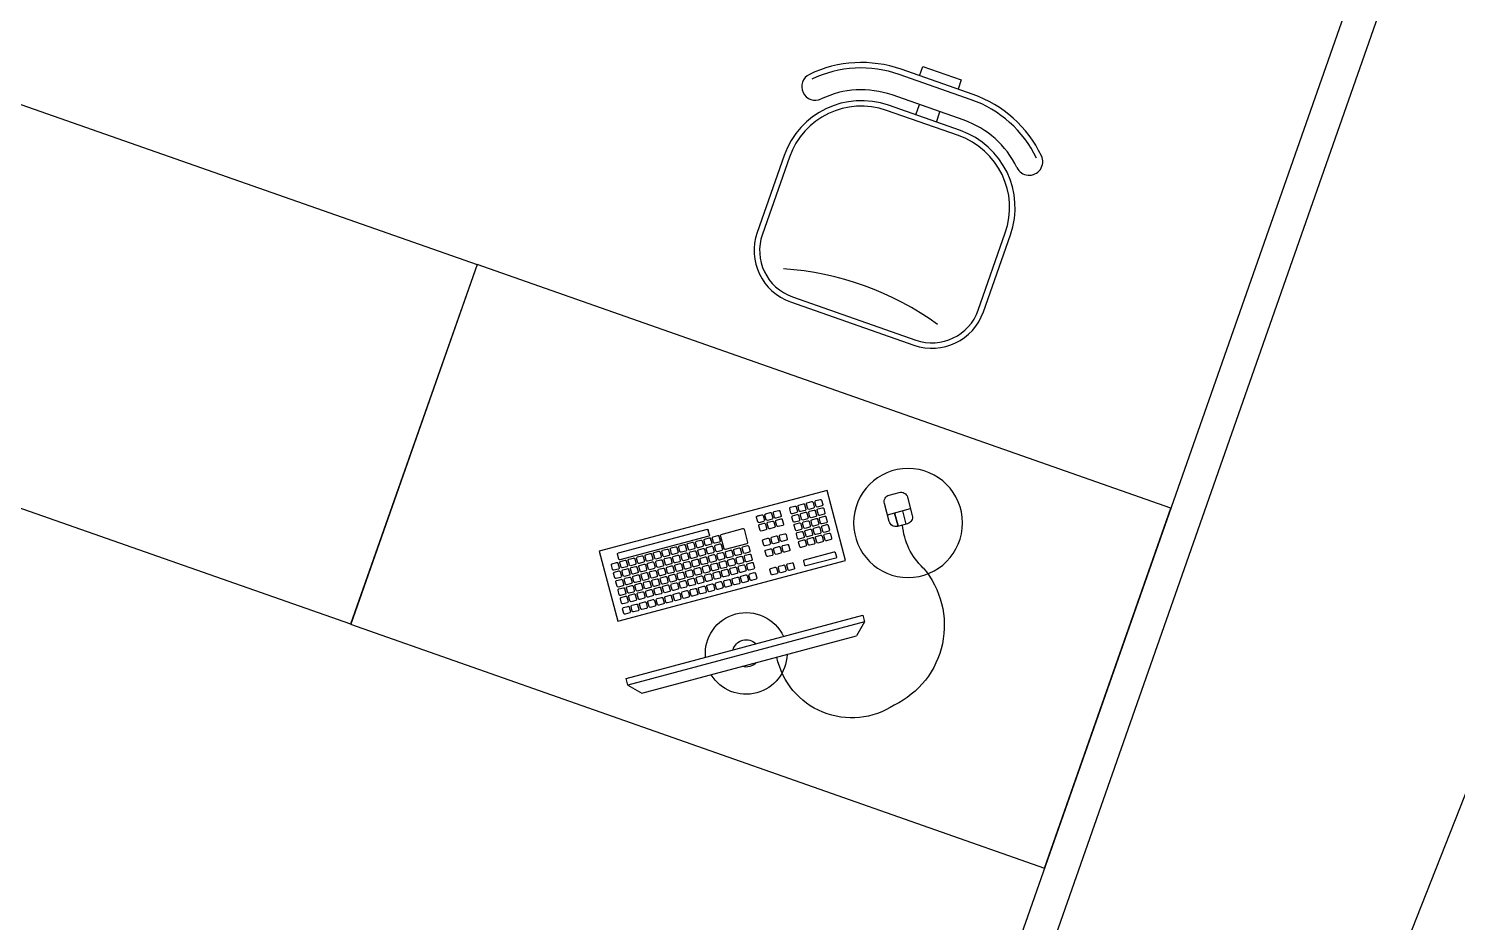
# Model space of a CAD drawing. Header units: millimetres. Extents: x 0 to 86.4, y -30.6 to 19.1.
# Drawn here: x 42.448 to 45.071, y 10.471 to 12.112 of the extents above; entities that cross this region are included whole.
import ezdxf

# ---------------------------------------------------------------- set-up
doc = ezdxf.new("R2010")
doc.units = ezdxf.units.MM
doc.layers.add('AR-DIV', color=2, linetype='Continuous')
doc.layers.add('AR-MOB', color=2, linetype='Continuous')

# ---------------------------------------------------------------- blocks, each defined once
blk = doc.blocks.new('CADEIRA-S')
at = {"color": 2}
for p, q in [((0.0718, 0.2686), (-0.0682, 0.2686)), ((0.0718, 0.2186), (-0.0682, 0.2186)), ((0.0718, 0.1986), (-0.0682, 0.1986)), ((-0.2182, 0.0486), (-0.2182, -0.1014)), ((0.2218, -0.1014), (0.2218, 0.0486)), ((-0.1182, -0.2014), (0.1218, -0.2014))]:
    blk.add_line(p, q, dxfattribs=at)
at = {"color": 1}
for p, q in [((0.0718, 0.2586), (-0.0682, 0.2586)), ((-0.0148, 0.1986), (-0.0149, 0.2186)), ((0.0252, 0.1986), (0.0251, 0.2186)), ((0.0718, 0.1886), (-0.0682, 0.1886)), ((-0.2082, 0.0486), (-0.2082, -0.1014)), ((0.2118, -0.1014), (0.2118, 0.0486)), ((-0.1182, -0.1914), (0.1218, -0.1914))]:
    blk.add_line(p, q, dxfattribs=at)
at = {"color": 2}
blk.add_lwpolyline([(-0.032, 0.2686), (-0.032, 0.2867), (0.0426, 0.2867), (0.0426, 0.2686)], dxfattribs=at)
for centre, radius, start, end in [((-0.0682, 0.0486), 0.22, 90, 135), ((0.0718, 0.0486), 0.22, 45, 90), ((-0.0682, 0.0486), 0.17, 90, 135), ((0.0718, 0.0486), 0.17, 45, 90), ((-0.2061, 0.1864), 0.025, 135, 315), ((-0.0682, 0.0486), 0.15, 90, 180), ((0.0718, 0.0486), 0.15, 0, 90), ((0.2097, 0.1864), 0.025, 225, 45), ((-0.1182, -0.1014), 0.1, 180, 270), ((0.1218, -0.1014), 0.1, 270, 0)]:
    blk.add_arc(centre, radius, start, end, dxfattribs=at)
at = {"color": 1}
for centre, radius, start, end in [((-0.0682, 0.0486), 0.21, 90, 135), ((0.0718, 0.0486), 0.21, 45, 90), ((-0.0682, 0.0486), 0.14, 90, 180), ((0.0718, 0.0486), 0.14, 0, 90), ((-0.1182, -0.1014), 0.09, 180, 270), ((0.1218, -0.1014), 0.09, 270, 0), ((-0.0052, -0.6823), 0.5534, 73.6911, 105.2491)]:
    blk.add_arc(centre, radius, start, end, dxfattribs=at)
blk = doc.blocks.new('frde3421')
at = {"color": 2}
for p, q in [((92.9866, 141.9747), (92.9521, 141.9747)), ((92.965, 141.9308), (92.965, 141.9747)), ((92.9396, 141.9622), (92.9396, 141.9433)), ((92.9396, 141.9599), (92.965, 141.9599)), ((92.9396, 141.9445), (92.965, 141.9445)), ((92.965, 141.9445), (92.9396, 141.9445)), ((92.9991, 141.9433), (92.9991, 141.9622)), ((92.9521, 141.9308), (92.9866, 141.9308)), ((92.7859, 141.8398), (92.7647, 141.8186)), ((92.7647, 141.411), (92.7647, 141.8186)), ((92.9039, 141.4023), (92.9039, 141.8352)), ((92.9039, 141.8352), (93.0365, 141.8352)), ((93.0365, 141.8352), (93.0365, 141.4023)), ((92.7859, 141.3898), (92.7647, 141.411)), ((93.0365, 141.4023), (92.9039, 141.4023))]:
    blk.add_line(p, q, dxfattribs=at)
at = {"color": 1}
for p, q in [((92.7984, 141.8398), (92.7859, 141.8398)), ((92.7859, 141.8398), (92.7859, 141.3898)), ((92.7984, 141.3898), (92.7984, 141.8398)), ((92.7859, 141.3898), (92.7984, 141.3898))]:
    blk.add_line(p, q, dxfattribs=at)
at = {"color": 252}
for p, q in [((92.9127, 141.8189), (92.9127, 141.7622)), ((92.9226, 141.8205), (92.9143, 141.8205)), ((92.9242, 141.7622), (92.9242, 141.8189)), ((92.9477, 141.8189), (92.9477, 141.8103)), ((92.9582, 141.8208), (92.9496, 141.8208)), ((92.9601, 141.8103), (92.9601, 141.8189)), ((92.9637, 141.8189), (92.9637, 141.8103)), ((92.9742, 141.8208), (92.9656, 141.8208)), ((92.9761, 141.8103), (92.9761, 141.8189)), ((92.9797, 141.8189), (92.9797, 141.8103)), ((92.9902, 141.8208), (92.9816, 141.8208)), ((92.9921, 141.8103), (92.9921, 141.8189)), ((92.9957, 141.8189), (92.9957, 141.8103)), ((93.0062, 141.8208), (92.9976, 141.8208)), ((93.0081, 141.8103), (93.0081, 141.8189)), ((93.0117, 141.8189), (93.0117, 141.8103)), ((93.0222, 141.8208), (93.0136, 141.8208)), ((93.0241, 141.8103), (93.0241, 141.8189)), ((92.9477, 141.8029), (92.9477, 141.7943)), ((92.9477, 141.7869), (92.9477, 141.7783)), ((92.9496, 141.8084), (92.9582, 141.8084)), ((92.9582, 141.8048), (92.9496, 141.8048)), ((92.9496, 141.7924), (92.9582, 141.7924)), ((92.9582, 141.7888), (92.9496, 141.7888)), ((92.9601, 141.7943), (92.9601, 141.8029)), ((92.9601, 141.7783), (92.9601, 141.7869)), ((92.9637, 141.8029), (92.9637, 141.7943)), ((92.9637, 141.7869), (92.9637, 141.7783)), ((92.9656, 141.8084), (92.9742, 141.8084)), ((92.9742, 141.8048), (92.9656, 141.8048)), ((92.9656, 141.7924), (92.9742, 141.7924)), ((92.9742, 141.7888), (92.9656, 141.7888)), ((92.9761, 141.7943), (92.9761, 141.8029)), ((92.9761, 141.7783), (92.9761, 141.7869)), ((92.9797, 141.8029), (92.9797, 141.7943)), ((92.9797, 141.7869), (92.9797, 141.7783)), ((92.9816, 141.8084), (92.9902, 141.8084)), ((92.9902, 141.8048), (92.9816, 141.8048)), ((92.9816, 141.7924), (92.9902, 141.7924)), ((92.9902, 141.7888), (92.9816, 141.7888)), ((92.9921, 141.7943), (92.9921, 141.8029)), ((92.9921, 141.7783), (92.9921, 141.7869)), ((92.9957, 141.8029), (92.9957, 141.7943)), ((92.9957, 141.7869), (92.9957, 141.7783)), ((92.9976, 141.8084), (93.0062, 141.8084)), ((93.0062, 141.8048), (92.9976, 141.8048)), ((92.9976, 141.7924), (93.0062, 141.7924)), ((93.0062, 141.7888), (92.9976, 141.7888)), ((93.0081, 141.7943), (93.0081, 141.8029)), ((93.0081, 141.7783), (93.0081, 141.7869)), ((93.0117, 141.8029), (93.0117, 141.7943)), ((93.0117, 141.7869), (93.0117, 141.7783)), ((93.0136, 141.8084), (93.0222, 141.8084)), ((93.0222, 141.8048), (93.0136, 141.8048)), ((93.0136, 141.7924), (93.0222, 141.7924)), ((93.0222, 141.7888), (93.0136, 141.7888)), ((93.0241, 141.7943), (93.0241, 141.8029)), ((93.0241, 141.7783), (93.0241, 141.7869)), ((92.9143, 141.7606), (92.9226, 141.7606)), ((92.9477, 141.7709), (92.9477, 141.7623)), ((92.9496, 141.7764), (92.9582, 141.7764)), ((92.9582, 141.7728), (92.9496, 141.7728)), ((92.9496, 141.7604), (92.9582, 141.7604)), ((92.9601, 141.7623), (92.9601, 141.7709)), ((92.9637, 141.7709), (92.9637, 141.7623)), ((92.9656, 141.7764), (92.9742, 141.7764)), ((92.9742, 141.7728), (92.9656, 141.7728)), ((92.9656, 141.7604), (92.9742, 141.7604)), ((92.9761, 141.7623), (92.9761, 141.7709)), ((92.9797, 141.7709), (92.9797, 141.7623)), ((92.9816, 141.7764), (92.9902, 141.7764)), ((92.9902, 141.7728), (92.9816, 141.7728)), ((92.9816, 141.7604), (92.9902, 141.7604)), ((92.9921, 141.7623), (92.9921, 141.7709)), ((92.9957, 141.7709), (92.9957, 141.7623)), ((92.9976, 141.7764), (93.0062, 141.7764)), ((93.0062, 141.7728), (92.9976, 141.7728)), ((92.9976, 141.7604), (93.0062, 141.7604)), ((93.0081, 141.7623), (93.0081, 141.7709)), ((93.0117, 141.7709), (93.0117, 141.7623)), ((93.0136, 141.7764), (93.0222, 141.7764)), ((93.0222, 141.7728), (93.0136, 141.7728)), ((93.0136, 141.7604), (93.0222, 141.7604)), ((93.0241, 141.7623), (93.0241, 141.7709)), ((92.9126, 141.739), (92.9126, 141.7304)), ((92.9231, 141.7409), (92.9145, 141.7409)), ((92.925, 141.7304), (92.925, 141.739)), ((92.9474, 141.7394), (92.9474, 141.7307)), ((92.9579, 141.7412), (92.9493, 141.7412)), ((92.9598, 141.7307), (92.9598, 141.7394)), ((92.9675, 141.7398), (92.9675, 141.7311)), ((92.978, 141.7417), (92.9694, 141.7417)), ((92.9799, 141.7311), (92.9799, 141.7398)), ((92.9957, 141.7401), (92.9957, 141.7314)), ((93.0063, 141.742), (92.9976, 141.742)), ((93.0082, 141.7314), (93.0082, 141.7401)), ((93.0117, 141.7401), (93.0117, 141.7314)), ((93.0223, 141.742), (93.0136, 141.742)), ((93.0242, 141.7314), (93.0242, 141.7401)), ((92.9126, 141.723), (92.9126, 141.7144)), ((92.9126, 141.707), (92.9126, 141.6984)), ((92.9145, 141.7285), (92.9231, 141.7285)), ((92.9231, 141.7249), (92.9145, 141.7249)), ((92.9145, 141.7125), (92.9231, 141.7125)), ((92.9231, 141.7089), (92.9145, 141.7089)), ((92.925, 141.7144), (92.925, 141.723)), ((92.925, 141.6984), (92.925, 141.707)), ((92.9474, 141.7234), (92.9474, 141.7147)), ((92.9474, 141.7074), (92.9474, 141.6987)), ((92.9493, 141.7288), (92.9579, 141.7288)), ((92.9579, 141.7252), (92.9493, 141.7252)), ((92.9493, 141.7128), (92.9579, 141.7128)), ((92.9579, 141.7092), (92.9493, 141.7092)), ((92.9598, 141.7147), (92.9598, 141.7234)), ((92.9598, 141.6987), (92.9598, 141.7074)), ((92.9675, 141.7238), (92.9675, 141.7151)), ((92.9675, 141.7078), (92.9675, 141.6991)), ((92.9694, 141.7292), (92.978, 141.7292)), ((92.978, 141.7257), (92.9694, 141.7257)), ((92.9694, 141.7132), (92.978, 141.7132)), ((92.978, 141.7097), (92.9694, 141.7097)), ((92.9799, 141.7151), (92.9799, 141.7238)), ((92.9799, 141.6991), (92.9799, 141.7078)), ((92.9957, 141.7241), (92.9957, 141.7154)), ((92.9957, 141.7081), (92.9957, 141.6994)), ((92.9976, 141.7295), (93.0063, 141.7295)), ((93.0063, 141.726), (92.9976, 141.726)), ((92.9976, 141.7135), (93.0063, 141.7135)), ((93.0063, 141.71), (92.9976, 141.71)), ((93.0082, 141.7154), (93.0082, 141.7241)), ((93.0082, 141.6994), (93.0082, 141.7081)), ((93.0117, 141.7241), (93.0117, 141.7154)), ((93.0117, 141.7081), (93.0117, 141.6994)), ((93.0136, 141.7295), (93.0223, 141.7295)), ((93.0223, 141.726), (93.0136, 141.726)), ((93.0136, 141.7135), (93.0223, 141.7135)), ((93.0223, 141.71), (93.0136, 141.71)), ((93.0242, 141.7154), (93.0242, 141.7241)), ((93.0242, 141.6994), (93.0242, 141.7081)), ((92.9145, 141.6965), (92.9231, 141.6965)), ((92.9493, 141.6968), (92.9579, 141.6968)), ((92.9694, 141.6972), (92.978, 141.6972)), ((92.9976, 141.6975), (93.0063, 141.6975)), ((93.0117, 141.7037), (93.0117, 141.6994)), ((93.0136, 141.6975), (93.0223, 141.6975)), ((93.0242, 141.7037), (93.0242, 141.6994)), ((92.9128, 141.6673), (92.9128, 141.6586)), ((92.9234, 141.6692), (92.9147, 141.6692)), ((92.9147, 141.6567), (92.9234, 141.6567)), ((92.9253, 141.6586), (92.9253, 141.6673)), ((92.932, 141.668), (92.932, 141.6594)), ((92.9425, 141.6699), (92.9339, 141.6699)), ((92.9339, 141.6575), (92.9425, 141.6575)), ((92.9425, 141.6539), (92.9339, 141.6539)), ((92.9444, 141.6594), (92.9444, 141.668)), ((92.948, 141.668), (92.948, 141.6594)), ((92.9585, 141.6699), (92.9499, 141.6699)), ((92.9499, 141.6575), (92.9585, 141.6575)), ((92.9585, 141.6539), (92.9499, 141.6539)), ((92.9604, 141.6594), (92.9604, 141.668)), ((92.964, 141.668), (92.964, 141.6594)), ((92.9745, 141.6699), (92.9659, 141.6699)), ((92.9659, 141.6575), (92.9745, 141.6575)), ((92.9745, 141.6539), (92.9659, 141.6539)), ((92.9764, 141.6594), (92.9764, 141.668)), ((92.9801, 141.6681), (92.9801, 141.6269)), ((93.0072, 141.6697), (92.9817, 141.6697)), ((93.0088, 141.6269), (93.0088, 141.6681)), ((92.9128, 141.6513), (92.9128, 141.6426)), ((92.9128, 141.6353), (92.9128, 141.6266)), ((92.9234, 141.6532), (92.9147, 141.6532)), ((92.9147, 141.6407), (92.9234, 141.6407)), ((92.9234, 141.6372), (92.9147, 141.6372)), ((92.9253, 141.6426), (92.9253, 141.6513)), ((92.9253, 141.6266), (92.9253, 141.6353)), ((92.932, 141.652), (92.932, 141.6434)), ((92.932, 141.636), (92.932, 141.6274)), ((92.9339, 141.6415), (92.9425, 141.6415)), ((92.9425, 141.6379), (92.9339, 141.6379)), ((92.9444, 141.6434), (92.9444, 141.652)), ((92.9444, 141.6274), (92.9444, 141.636)), ((92.948, 141.652), (92.948, 141.6434)), ((92.948, 141.636), (92.948, 141.6274)), ((92.9499, 141.6415), (92.9585, 141.6415)), ((92.9585, 141.6379), (92.9499, 141.6379)), ((92.9604, 141.6434), (92.9604, 141.652)), ((92.9604, 141.6274), (92.9604, 141.636)), ((92.964, 141.652), (92.964, 141.6434)), ((92.964, 141.636), (92.964, 141.6274)), ((92.9659, 141.6415), (92.9745, 141.6415)), ((92.9745, 141.6379), (92.9659, 141.6379)), ((92.9764, 141.6434), (92.9764, 141.652)), ((92.9764, 141.6274), (92.9764, 141.636)), ((92.9128, 141.6193), (92.9128, 141.6106)), ((92.9128, 141.6033), (92.9128, 141.5946)), ((92.9147, 141.6247), (92.9234, 141.6247)), ((92.9234, 141.6212), (92.9147, 141.6212)), ((92.9147, 141.6087), (92.9234, 141.6087)), ((92.9234, 141.6052), (92.9147, 141.6052)), ((92.9253, 141.6106), (92.9253, 141.6193)), ((92.9253, 141.5946), (92.9253, 141.6033)), ((92.932, 141.62), (92.932, 141.6114)), ((92.932, 141.604), (92.932, 141.5954)), ((92.9339, 141.6255), (92.9425, 141.6255)), ((92.9425, 141.6219), (92.9339, 141.6219)), ((92.9339, 141.6095), (92.9425, 141.6095)), ((92.9425, 141.6059), (92.9339, 141.6059)), ((92.9444, 141.6114), (92.9444, 141.62)), ((92.9444, 141.5954), (92.9444, 141.604)), ((92.948, 141.62), (92.948, 141.6114)), ((92.948, 141.604), (92.948, 141.5954)), ((92.9499, 141.6255), (92.9585, 141.6255)), ((92.9585, 141.6219), (92.9499, 141.6219)), ((92.9499, 141.6095), (92.9585, 141.6095)), ((92.9585, 141.6059), (92.9499, 141.6059)), ((92.9604, 141.6114), (92.9604, 141.62)), ((92.9604, 141.5954), (92.9604, 141.604)), ((92.964, 141.62), (92.964, 141.6114)), ((92.964, 141.604), (92.964, 141.5954)), ((92.9659, 141.6255), (92.9745, 141.6255)), ((92.9745, 141.6219), (92.9659, 141.6219)), ((92.9659, 141.6095), (92.9745, 141.6095)), ((92.9745, 141.6059), (92.9659, 141.6059)), ((92.9764, 141.6114), (92.9764, 141.62)), ((92.9764, 141.5954), (92.9764, 141.604)), ((92.98, 141.62), (92.98, 141.6114)), ((92.98, 141.604), (92.98, 141.5954)), ((92.9817, 141.6253), (93.0072, 141.6253)), ((92.9905, 141.6219), (92.9819, 141.6219)), ((92.9819, 141.6095), (92.9905, 141.6095)), ((92.9905, 141.6059), (92.9819, 141.6059)), ((92.9924, 141.6114), (92.9924, 141.62)), ((92.9924, 141.5954), (92.9924, 141.604)), ((92.996, 141.62), (92.996, 141.6114)), ((92.996, 141.604), (92.996, 141.5954)), ((93.0065, 141.6219), (92.9979, 141.6219)), ((92.9979, 141.6095), (93.0065, 141.6095)), ((93.0065, 141.6059), (92.9979, 141.6059)), ((93.0022, 141.6059), (93.0065, 141.6059)), ((93.0084, 141.6114), (93.0084, 141.62)), ((93.0084, 141.5954), (93.0084, 141.604)), ((93.0117, 141.6043), (93.0117, 141.4351)), ((93.0133, 141.6059), (93.0226, 141.6059)), ((93.0242, 141.6043), (93.0242, 141.4351)), ((92.9128, 141.5873), (92.9128, 141.5786)), ((92.9147, 141.5927), (92.9234, 141.5927)), ((92.9234, 141.5892), (92.9147, 141.5892)), ((92.9147, 141.5767), (92.9234, 141.5767)), ((92.9253, 141.5786), (92.9253, 141.5873)), ((92.932, 141.588), (92.932, 141.5794)), ((92.9339, 141.5935), (92.9425, 141.5935)), ((92.9425, 141.5899), (92.9339, 141.5899)), ((92.9339, 141.5775), (92.9425, 141.5775)), ((92.9444, 141.5794), (92.9444, 141.588)), ((92.948, 141.588), (92.948, 141.5794)), ((92.9499, 141.5935), (92.9585, 141.5935)), ((92.9585, 141.5899), (92.9499, 141.5899)), ((92.9499, 141.5775), (92.9585, 141.5775)), ((92.9604, 141.5794), (92.9604, 141.588)), ((92.964, 141.588), (92.964, 141.5794)), ((92.9659, 141.5935), (92.9745, 141.5935)), ((92.9745, 141.5899), (92.9659, 141.5899)), ((92.9659, 141.5775), (92.9745, 141.5775)), ((92.9764, 141.5794), (92.9764, 141.588)), ((92.98, 141.588), (92.98, 141.5794)), ((92.9819, 141.5935), (92.9905, 141.5935)), ((92.9905, 141.5899), (92.9819, 141.5899)), ((92.9819, 141.5775), (92.9905, 141.5775)), ((92.9924, 141.5794), (92.9924, 141.588)), ((92.996, 141.588), (92.996, 141.5794)), ((92.9979, 141.5935), (93.0065, 141.5935)), ((93.0065, 141.5899), (92.9979, 141.5899)), ((92.9979, 141.5775), (93.0065, 141.5775)), ((93.0084, 141.5794), (93.0084, 141.588)), ((92.9128, 141.5713), (92.9128, 141.5626)), ((92.9128, 141.5553), (92.9128, 141.5466)), ((92.9234, 141.5732), (92.9147, 141.5732)), ((92.9147, 141.5607), (92.9234, 141.5607)), ((92.9234, 141.5572), (92.9147, 141.5572)), ((92.9253, 141.5626), (92.9253, 141.5713)), ((92.9253, 141.5466), (92.9253, 141.5553)), ((92.932, 141.572), (92.932, 141.5634)), ((92.932, 141.556), (92.932, 141.5474)), ((92.9425, 141.5739), (92.9339, 141.5739)), ((92.9339, 141.5615), (92.9425, 141.5615)), ((92.9425, 141.5579), (92.9339, 141.5579)), ((92.9444, 141.5634), (92.9444, 141.572)), ((92.9444, 141.5474), (92.9444, 141.556)), ((92.948, 141.572), (92.948, 141.5634)), ((92.948, 141.556), (92.948, 141.5474)), ((92.9585, 141.5739), (92.9499, 141.5739)), ((92.9499, 141.5615), (92.9585, 141.5615)), ((92.9585, 141.5579), (92.9499, 141.5579)), ((92.9604, 141.5634), (92.9604, 141.572)), ((92.9604, 141.5474), (92.9604, 141.556)), ((92.964, 141.572), (92.964, 141.5634)), ((92.964, 141.556), (92.964, 141.5474)), ((92.9745, 141.5739), (92.9659, 141.5739)), ((92.9659, 141.5615), (92.9745, 141.5615)), ((92.9745, 141.5579), (92.9659, 141.5579)), ((92.9764, 141.5634), (92.9764, 141.572)), ((92.9764, 141.5474), (92.9764, 141.556)), ((92.98, 141.572), (92.98, 141.5634)), ((92.98, 141.556), (92.98, 141.5474)), ((92.9905, 141.5739), (92.9819, 141.5739)), ((92.9819, 141.5615), (92.9905, 141.5615)), ((92.9905, 141.5579), (92.9819, 141.5579)), ((92.9924, 141.5634), (92.9924, 141.572)), ((92.9924, 141.5474), (92.9924, 141.556)), ((92.996, 141.572), (92.996, 141.5634)), ((92.996, 141.556), (92.996, 141.5474)), ((93.0065, 141.5739), (92.9979, 141.5739)), ((92.9979, 141.5615), (93.0065, 141.5615)), ((93.0065, 141.5579), (92.9979, 141.5579)), ((93.0084, 141.5634), (93.0084, 141.572)), ((93.0084, 141.5474), (93.0084, 141.556)), ((92.9128, 141.5393), (92.9128, 141.5306)), ((92.9128, 141.5233), (92.9128, 141.5146)), ((92.9147, 141.5447), (92.9234, 141.5447)), ((92.9234, 141.5412), (92.9147, 141.5412)), ((92.9147, 141.5287), (92.9234, 141.5287)), ((92.9234, 141.5252), (92.9147, 141.5252)), ((92.9253, 141.5306), (92.9253, 141.5393)), ((92.9253, 141.5146), (92.9253, 141.5233)), ((92.932, 141.54), (92.932, 141.5314)), ((92.932, 141.524), (92.932, 141.5154)), ((92.9339, 141.5455), (92.9425, 141.5455)), ((92.9425, 141.5419), (92.9339, 141.5419)), ((92.9339, 141.5295), (92.9425, 141.5295)), ((92.9425, 141.5259), (92.9339, 141.5259)), ((92.9444, 141.5314), (92.9444, 141.54)), ((92.9444, 141.5154), (92.9444, 141.524)), ((92.948, 141.54), (92.948, 141.5314)), ((92.948, 141.524), (92.948, 141.5154)), ((92.9499, 141.5455), (92.9585, 141.5455)), ((92.9585, 141.5419), (92.9499, 141.5419)), ((92.9499, 141.5295), (92.9585, 141.5295)), ((92.9585, 141.5259), (92.9499, 141.5259)), ((92.9604, 141.5314), (92.9604, 141.54)), ((92.9604, 141.5154), (92.9604, 141.524)), ((92.964, 141.54), (92.964, 141.5314)), ((92.964, 141.524), (92.964, 141.5154)), ((92.9659, 141.5455), (92.9745, 141.5455)), ((92.9745, 141.5419), (92.9659, 141.5419)), ((92.9659, 141.5295), (92.9745, 141.5295)), ((92.9745, 141.5259), (92.9659, 141.5259)), ((92.9764, 141.5314), (92.9764, 141.54)), ((92.9764, 141.5154), (92.9764, 141.524)), ((92.98, 141.54), (92.98, 141.5314)), ((92.98, 141.524), (92.98, 141.5154)), ((92.9819, 141.5455), (92.9905, 141.5455)), ((92.9905, 141.5419), (92.9819, 141.5419)), ((92.9819, 141.5295), (92.9905, 141.5295)), ((92.9905, 141.5259), (92.9819, 141.5259)), ((92.9924, 141.5314), (92.9924, 141.54)), ((92.9924, 141.5154), (92.9924, 141.524)), ((92.996, 141.54), (92.996, 141.5314)), ((92.996, 141.524), (92.996, 141.5154)), ((92.9979, 141.5455), (93.0065, 141.5455)), ((93.0065, 141.5419), (92.9979, 141.5419)), ((92.9979, 141.5295), (93.0065, 141.5295)), ((93.0065, 141.5259), (92.9979, 141.5259)), ((93.0084, 141.5314), (93.0084, 141.54)), ((93.0084, 141.5154), (93.0084, 141.524)), ((92.9128, 141.5073), (92.9128, 141.4986)), ((92.9147, 141.5127), (92.9234, 141.5127)), ((92.9234, 141.5092), (92.9147, 141.5092)), ((92.9147, 141.4967), (92.9234, 141.4967)), ((92.9253, 141.4986), (92.9253, 141.5073)), ((92.932, 141.508), (92.932, 141.4994)), ((92.9339, 141.5135), (92.9425, 141.5135)), ((92.9425, 141.5099), (92.9339, 141.5099)), ((92.9339, 141.4975), (92.9425, 141.4975)), ((92.9444, 141.4994), (92.9444, 141.508)), ((92.948, 141.508), (92.948, 141.4994)), ((92.9499, 141.5135), (92.9585, 141.5135)), ((92.9585, 141.5099), (92.9499, 141.5099)), ((92.9499, 141.4975), (92.9585, 141.4975)), ((92.9604, 141.4994), (92.9604, 141.508)), ((92.964, 141.508), (92.964, 141.4994)), ((92.9659, 141.5135), (92.9745, 141.5135)), ((92.9745, 141.5099), (92.9659, 141.5099)), ((92.9659, 141.4975), (92.9745, 141.4975)), ((92.9764, 141.4994), (92.9764, 141.508)), ((92.98, 141.508), (92.98, 141.4994)), ((92.9819, 141.5135), (92.9905, 141.5135)), ((92.9905, 141.5099), (92.9819, 141.5099)), ((92.9819, 141.4975), (92.9905, 141.4975)), ((92.9924, 141.4994), (92.9924, 141.508)), ((92.996, 141.508), (92.996, 141.4994)), ((92.9979, 141.5135), (93.0065, 141.5135)), ((93.0065, 141.5099), (92.9979, 141.5099)), ((92.9979, 141.4975), (93.0065, 141.4975)), ((93.0084, 141.4994), (93.0084, 141.508)), ((92.9128, 141.4913), (92.9128, 141.4826)), ((92.9128, 141.4753), (92.9128, 141.4666)), ((92.9234, 141.4932), (92.9147, 141.4932)), ((92.9147, 141.4807), (92.9234, 141.4807)), ((92.9234, 141.4772), (92.9147, 141.4772)), ((92.9253, 141.4826), (92.9253, 141.4913)), ((92.9253, 141.4666), (92.9253, 141.4753)), ((92.932, 141.492), (92.932, 141.4834)), ((92.932, 141.476), (92.932, 141.4674)), ((92.9425, 141.4939), (92.9339, 141.4939)), ((92.9339, 141.4815), (92.9425, 141.4815)), ((92.9425, 141.4779), (92.9339, 141.4779)), ((92.9444, 141.4834), (92.9444, 141.492)), ((92.9444, 141.4674), (92.9444, 141.476)), ((92.948, 141.492), (92.948, 141.4834)), ((92.948, 141.476), (92.948, 141.4674)), ((92.9585, 141.4939), (92.9499, 141.4939)), ((92.9499, 141.4815), (92.9585, 141.4815)), ((92.9585, 141.4779), (92.9499, 141.4779)), ((92.9604, 141.4834), (92.9604, 141.492)), ((92.9604, 141.4674), (92.9604, 141.476)), ((92.964, 141.492), (92.964, 141.4834)), ((92.964, 141.476), (92.964, 141.4674)), ((92.9745, 141.4939), (92.9659, 141.4939)), ((92.9659, 141.4815), (92.9745, 141.4815)), ((92.9745, 141.4779), (92.9659, 141.4779)), ((92.9764, 141.4834), (92.9764, 141.492)), ((92.9764, 141.4674), (92.9764, 141.476)), ((92.98, 141.492), (92.98, 141.4834)), ((92.98, 141.476), (92.98, 141.4674)), ((92.9905, 141.4939), (92.9819, 141.4939)), ((92.9819, 141.4815), (92.9905, 141.4815)), ((92.9905, 141.4779), (92.9819, 141.4779)), ((92.9924, 141.4834), (92.9924, 141.492)), ((92.9924, 141.4674), (92.9924, 141.476)), ((92.996, 141.492), (92.996, 141.4834)), ((92.996, 141.476), (92.996, 141.4674)), ((93.0065, 141.4939), (92.9979, 141.4939)), ((92.9979, 141.4815), (93.0065, 141.4815)), ((93.0065, 141.4779), (92.9979, 141.4779)), ((93.0084, 141.4834), (93.0084, 141.492)), ((93.0084, 141.4674), (93.0084, 141.476)), ((92.9128, 141.4593), (92.9128, 141.4506)), ((92.9147, 141.4647), (92.9234, 141.4647)), ((92.9234, 141.4612), (92.9147, 141.4612)), ((92.9147, 141.4487), (92.9234, 141.4487)), ((92.9234, 141.4452), (92.9147, 141.4452)), ((92.9253, 141.4506), (92.9253, 141.4593)), ((92.932, 141.46), (92.932, 141.4514)), ((92.932, 141.444), (92.932, 141.4354)), ((92.9339, 141.4655), (92.9425, 141.4655)), ((92.9425, 141.4619), (92.9339, 141.4619)), ((92.9339, 141.4495), (92.9425, 141.4495)), ((92.9425, 141.4459), (92.9339, 141.4459)), ((92.9444, 141.4514), (92.9444, 141.46)), ((92.9444, 141.4354), (92.9444, 141.444)), ((92.948, 141.46), (92.948, 141.4514)), ((92.948, 141.444), (92.948, 141.4354)), ((92.9499, 141.4655), (92.9585, 141.4655)), ((92.9585, 141.4619), (92.9499, 141.4619)), ((92.9499, 141.4495), (92.9585, 141.4495)), ((92.9585, 141.4459), (92.9499, 141.4459)), ((92.9604, 141.4514), (92.9604, 141.46)), ((92.9604, 141.4354), (92.9604, 141.444)), ((92.964, 141.46), (92.964, 141.4514)), ((92.964, 141.444), (92.964, 141.4354)), ((92.9659, 141.4655), (92.9745, 141.4655)), ((92.9745, 141.4619), (92.9659, 141.4619)), ((92.9659, 141.4495), (92.9745, 141.4495)), ((92.9745, 141.4459), (92.9659, 141.4459)), ((92.9764, 141.4514), (92.9764, 141.46)), ((92.9764, 141.4354), (92.9764, 141.444)), ((92.98, 141.46), (92.98, 141.4514)), ((92.98, 141.444), (92.98, 141.4354)), ((92.9819, 141.4655), (92.9905, 141.4655)), ((92.9905, 141.4619), (92.9819, 141.4619)), ((92.9819, 141.4495), (92.9905, 141.4495)), ((92.9905, 141.4459), (92.9819, 141.4459)), ((92.9924, 141.4514), (92.9924, 141.46)), ((92.9924, 141.4354), (92.9924, 141.444)), ((92.996, 141.46), (92.996, 141.4514)), ((92.996, 141.444), (92.996, 141.4354)), ((92.9979, 141.4655), (93.0065, 141.4655)), ((93.0065, 141.4619), (92.9979, 141.4619)), ((92.9979, 141.4495), (93.0065, 141.4495)), ((93.0065, 141.4459), (92.9979, 141.4459)), ((93.0084, 141.4514), (93.0084, 141.46)), ((93.0084, 141.4354), (93.0084, 141.444)), ((92.9128, 141.4433), (92.9128, 141.4346)), ((92.9128, 141.4273), (92.9128, 141.4186)), ((92.9147, 141.4327), (92.9234, 141.4327)), ((92.9234, 141.4292), (92.9147, 141.4292)), ((92.9253, 141.4346), (92.9253, 141.4433)), ((92.9253, 141.4186), (92.9253, 141.4273)), ((92.932, 141.428), (92.932, 141.4194)), ((92.9339, 141.4335), (92.9425, 141.4335)), ((92.9425, 141.4299), (92.9339, 141.4299)), ((92.9444, 141.4194), (92.9444, 141.428)), ((92.948, 141.428), (92.948, 141.4194)), ((92.9499, 141.4335), (92.9585, 141.4335)), ((92.9585, 141.4299), (92.9499, 141.4299)), ((92.9604, 141.4194), (92.9604, 141.428)), ((92.964, 141.428), (92.964, 141.4194)), ((92.9659, 141.4335), (92.9745, 141.4335)), ((92.9745, 141.4299), (92.9659, 141.4299)), ((92.9764, 141.4194), (92.9764, 141.428)), ((92.98, 141.428), (92.98, 141.4194)), ((92.9819, 141.4335), (92.9905, 141.4335)), ((92.9905, 141.4299), (92.9819, 141.4299)), ((92.9924, 141.4194), (92.9924, 141.428)), ((92.996, 141.428), (92.996, 141.4194)), ((92.9979, 141.4335), (93.0065, 141.4335)), ((93.0065, 141.4299), (92.9979, 141.4299)), ((93.0022, 141.4335), (93.0065, 141.4335)), ((93.0084, 141.4194), (93.0084, 141.428)), ((93.0133, 141.4335), (93.0226, 141.4335)), ((92.9147, 141.4167), (92.9234, 141.4167)), ((92.9339, 141.4175), (92.9425, 141.4175)), ((92.9499, 141.4175), (92.9585, 141.4175)), ((92.9659, 141.4175), (92.9745, 141.4175)), ((92.9819, 141.4175), (92.9905, 141.4175)), ((92.9979, 141.4175), (93.0065, 141.4175))]:
    blk.add_line(p, q, dxfattribs=at)
at = {"color": 1}
blk.add_circle((92.9407, 141.9636), 0.1, dxfattribs=at)
at = {"color": 2}
for centre, radius, start, end in [((92.7839, 141.8225), 0.1625, 64.57, 169.2723), ((92.9183, 142.0742), 0.1233, 238.3701, 279.9545), ((92.9521, 141.9622), 0.0125, 90, 180), ((92.9866, 141.9622), 0.0125, 0, 90), ((92.9521, 141.9433), 0.0125, 180, 270), ((92.9866, 141.9433), 0.0125, 270, 0), ((92.7577, 141.8079), 0.1408, 161.4247, 272.8411)]:
    blk.add_arc(centre, radius, start, end, dxfattribs=at)
at = {"color": 252}
for centre, radius, start, end in [((92.9143, 141.8189), 0.0016, 90, 180), ((92.9226, 141.8189), 0.0016, 0, 90), ((92.9496, 141.8189), 0.00189, 90, 180), ((92.9582, 141.8189), 0.00189, 0, 90), ((92.9656, 141.8189), 0.00189, 90, 180), ((92.9742, 141.8189), 0.00189, 0, 90), ((92.9816, 141.8189), 0.00189, 90, 180), ((92.9902, 141.8189), 0.00189, 0, 90), ((92.9976, 141.8189), 0.00189, 90, 180), ((93.0062, 141.8189), 0.00189, 0, 90), ((93.0136, 141.8189), 0.00189, 90, 180), ((93.0222, 141.8189), 0.00189, 360, 90), ((92.9496, 141.8103), 0.00189, 180, 270), ((92.9496, 141.8029), 0.00189, 90, 180), ((92.9496, 141.7943), 0.00189, 180, 270), ((92.9496, 141.7869), 0.00189, 90, 180), ((92.9582, 141.8103), 0.00189, 270, 0), ((92.9582, 141.8029), 0.00189, 0, 90), ((92.9582, 141.7943), 0.00189, 270, 0), ((92.9582, 141.7869), 0.00189, 0, 90), ((92.9656, 141.8103), 0.00189, 180, 270), ((92.9656, 141.8029), 0.00189, 90, 180), ((92.9656, 141.7943), 0.00189, 180, 270), ((92.9656, 141.7869), 0.00189, 90, 180), ((92.9742, 141.8103), 0.00189, 270, 360), ((92.9742, 141.8029), 0.00189, 0, 90), ((92.9742, 141.7943), 0.00189, 270, 0), ((92.9742, 141.7869), 0.00189, 0, 90), ((92.9816, 141.8103), 0.00189, 180, 270), ((92.9816, 141.8029), 0.00189, 90, 180), ((92.9816, 141.7943), 0.00189, 180, 270), ((92.9816, 141.7869), 0.00189, 90, 180), ((92.9902, 141.8103), 0.00189, 270, 360), ((92.9902, 141.8029), 0.00189, 0, 90), ((92.9902, 141.7943), 0.00189, 270, 0), ((92.9902, 141.7869), 0.00189, 0, 90), ((92.9976, 141.8103), 0.00189, 180, 270), ((92.9976, 141.8029), 0.00189, 90, 180), ((92.9976, 141.7943), 0.00189, 180, 270), ((92.9976, 141.7869), 0.00189, 90, 180), ((93.0062, 141.8103), 0.00189, 270, 0), ((93.0062, 141.8029), 0.00189, 0, 90), ((93.0062, 141.7943), 0.00189, 270, 0), ((93.0062, 141.7869), 0.00189, 0, 90), ((93.0136, 141.8103), 0.00189, 180, 270), ((93.0136, 141.8029), 0.00189, 90, 180), ((93.0136, 141.7943), 0.00189, 180, 270), ((93.0136, 141.7869), 0.00189, 90, 180), ((93.0222, 141.8103), 0.00189, 270, 0), ((93.0222, 141.8029), 0.00189, 360, 90), ((93.0222, 141.7943), 0.00189, 270, 0), ((93.0222, 141.7869), 0.00189, 360, 90), ((92.9143, 141.7622), 0.0016, 180, 270), ((92.9226, 141.7622), 0.0016, 270, 0), ((92.9496, 141.7783), 0.00189, 180, 270), ((92.9496, 141.7709), 0.00189, 90, 180), ((92.9496, 141.7623), 0.00189, 180, 270), ((92.9582, 141.7783), 0.00189, 270, 360), ((92.9582, 141.7709), 0.00189, 360, 90), ((92.9582, 141.7623), 0.00189, 270, 0), ((92.9656, 141.7783), 0.00189, 180, 270), ((92.9656, 141.7709), 0.00189, 90, 180), ((92.9656, 141.7623), 0.00189, 180, 270), ((92.9742, 141.7783), 0.00189, 270, 0), ((92.9742, 141.7709), 0.00189, 0, 90), ((92.9742, 141.7623), 0.00189, 270, 0), ((92.9816, 141.7783), 0.00189, 180, 270), ((92.9816, 141.7709), 0.00189, 90, 180), ((92.9816, 141.7623), 0.00189, 180, 270), ((92.9902, 141.7783), 0.00189, 270, 360), ((92.9902, 141.7709), 0.00189, 0, 90), ((92.9902, 141.7623), 0.00189, 270, 360), ((92.9976, 141.7783), 0.00189, 180, 270), ((92.9976, 141.7709), 0.00189, 90, 180), ((92.9976, 141.7623), 0.00189, 180, 270), ((93.0062, 141.7783), 0.00189, 270, 360), ((93.0062, 141.7709), 0.00189, 360, 90), ((93.0062, 141.7623), 0.00189, 270, 360), ((93.0136, 141.7783), 0.00189, 180, 270), ((93.0136, 141.7709), 0.00189, 90, 180), ((93.0136, 141.7623), 0.00189, 180, 270), ((93.0222, 141.7783), 0.00189, 270, 0), ((93.0222, 141.7709), 0.00189, 360, 90), ((93.0222, 141.7623), 0.00189, 270, 360), ((92.9145, 141.739), 0.00189, 90, 180), ((92.9231, 141.739), 0.00189, 0, 90), ((92.9493, 141.7394), 0.00189, 90, 180), ((92.9579, 141.7394), 0.00189, 360, 90), ((92.9694, 141.7398), 0.00189, 90, 180), ((92.978, 141.7398), 0.00189, 0, 90), ((92.9976, 141.7401), 0.00189, 90, 180), ((93.0063, 141.7401), 0.00189, 0, 90), ((93.0136, 141.7401), 0.00189, 90, 180), ((93.0223, 141.7401), 0.00189, 360, 90), ((92.9145, 141.7304), 0.00189, 180, 270), ((92.9145, 141.723), 0.00189, 90, 180), ((92.9145, 141.7144), 0.00189, 180, 270), ((92.9145, 141.707), 0.00189, 90, 180), ((92.9231, 141.7304), 0.00189, 270, 360), ((92.9231, 141.723), 0.00189, 0, 90), ((92.9231, 141.7144), 0.00189, 270, 360), ((92.9231, 141.707), 0.00189, 0, 90), ((92.9493, 141.7307), 0.00189, 180, 270), ((92.9493, 141.7234), 0.00189, 90, 180), ((92.9493, 141.7147), 0.00189, 180, 270), ((92.9493, 141.7074), 0.00189, 90, 180), ((92.9579, 141.7307), 0.00189, 270, 0), ((92.9579, 141.7234), 0.00189, 0, 90), ((92.9579, 141.7147), 0.00189, 270, 0), ((92.9579, 141.7074), 0.00189, 0, 90), ((92.9694, 141.7311), 0.00189, 180, 270), ((92.9694, 141.7238), 0.00189, 90, 180), ((92.9694, 141.7151), 0.00189, 180, 270), ((92.9694, 141.7078), 0.00189, 90, 180), ((92.978, 141.7311), 0.00189, 270, 360), ((92.978, 141.7238), 0.00189, 0, 90), ((92.978, 141.7151), 0.00189, 270, 360), ((92.978, 141.7078), 0.00189, 0, 90), ((92.9976, 141.7314), 0.00189, 180, 270), ((92.9976, 141.7241), 0.00189, 90, 180), ((92.9976, 141.7154), 0.00189, 180, 270), ((92.9976, 141.7081), 0.00189, 90, 180), ((93.0063, 141.7314), 0.00189, 270, 0), ((93.0063, 141.7241), 0.00189, 0, 90), ((93.0063, 141.7154), 0.00189, 270, 0), ((93.0063, 141.7081), 0.00189, 0, 90), ((93.0136, 141.7314), 0.00189, 180, 270), ((93.0136, 141.7241), 0.00189, 90, 180), ((93.0136, 141.7154), 0.00189, 180, 270), ((93.0136, 141.7081), 0.00189, 90, 180), ((93.0223, 141.7314), 0.00189, 270, 0), ((93.0223, 141.7241), 0.00189, 0, 90), ((93.0223, 141.7154), 0.00189, 270, 0), ((93.0223, 141.7081), 0.00189, 360, 90), ((92.9145, 141.6984), 0.00189, 180, 270), ((92.9231, 141.6984), 0.00189, 270, 360), ((92.9493, 141.6987), 0.00189, 180, 270), ((92.9579, 141.6987), 0.00189, 270, 0), ((92.9694, 141.6991), 0.00189, 180, 270), ((92.978, 141.6991), 0.00189, 270, 360), ((92.9976, 141.6994), 0.00189, 180, 270), ((93.0063, 141.6994), 0.00189, 270, 0), ((93.0136, 141.6994), 0.00189, 180, 270), ((93.0223, 141.6994), 0.00189, 270, 0), ((92.9147, 141.6673), 0.00189, 90, 180), ((92.9147, 141.6586), 0.00189, 180, 270), ((92.9234, 141.6673), 0.00189, 0, 90), ((92.9234, 141.6586), 0.00189, 270, 0), ((92.9339, 141.668), 0.00189, 90, 180), ((92.9339, 141.6594), 0.00189, 180, 270), ((92.9339, 141.652), 0.00189, 90, 180), ((92.9425, 141.668), 0.00189, 0, 90), ((92.9425, 141.6594), 0.00189, 270, 360), ((92.9425, 141.652), 0.00189, 0, 90), ((92.9499, 141.668), 0.00189, 90, 180), ((92.9499, 141.6594), 0.00189, 180, 270), ((92.9499, 141.652), 0.00189, 90, 180), ((92.9585, 141.668), 0.00189, 360, 90), ((92.9585, 141.6594), 0.00189, 270, 0), ((92.9585, 141.652), 0.00189, 0, 90), ((92.9659, 141.668), 0.00189, 90, 180), ((92.9659, 141.6594), 0.00189, 180, 270), ((92.9659, 141.652), 0.00189, 90, 180), ((92.9745, 141.668), 0.00189, 0, 90), ((92.9745, 141.6594), 0.00189, 270, 0), ((92.9745, 141.652), 0.00189, 0, 90), ((92.9817, 141.6681), 0.0016, 90, 180), ((93.0072, 141.6681), 0.0016, 0, 90), ((92.9147, 141.6513), 0.00189, 90, 180), ((92.9147, 141.6426), 0.00189, 180, 270), ((92.9147, 141.6353), 0.00189, 90, 180), ((92.9234, 141.6513), 0.00189, 0, 90), ((92.9234, 141.6426), 0.00189, 270, 360), ((92.9234, 141.6353), 0.00189, 0, 90), ((92.9339, 141.6434), 0.00189, 180, 270), ((92.9339, 141.636), 0.00189, 90, 180), ((92.9425, 141.6434), 0.00189, 270, 0), ((92.9425, 141.636), 0.00189, 0, 90), ((92.9499, 141.6434), 0.00189, 180, 270), ((92.9499, 141.636), 0.00189, 90, 180), ((92.9585, 141.6434), 0.00189, 270, 0), ((92.9585, 141.636), 0.00189, 0, 90), ((92.9659, 141.6434), 0.00189, 180, 270), ((92.9659, 141.636), 0.00189, 90, 180), ((92.9745, 141.6434), 0.00189, 270, 0), ((92.9745, 141.636), 0.00189, 0, 90), ((92.9147, 141.6266), 0.00189, 180, 270), ((92.9147, 141.6193), 0.00189, 90, 180), ((92.9147, 141.6106), 0.00189, 180, 270), ((92.9147, 141.6033), 0.00189, 90, 180), ((92.9234, 141.6266), 0.00189, 270, 360), ((92.9234, 141.6193), 0.00189, 360, 90), ((92.9234, 141.6106), 0.00189, 270, 360), ((92.9234, 141.6033), 0.00189, 0, 90), ((92.9339, 141.6274), 0.00189, 180, 270), ((92.9339, 141.62), 0.00189, 90, 180), ((92.9339, 141.6114), 0.00189, 180, 270), ((92.9339, 141.604), 0.00189, 90, 180), ((92.9425, 141.6274), 0.00189, 270, 360), ((92.9425, 141.62), 0.00189, 360, 90), ((92.9425, 141.6114), 0.00189, 270, 0), ((92.9425, 141.604), 0.00189, 360, 90), ((92.9499, 141.6274), 0.00189, 180, 270), ((92.9499, 141.62), 0.00189, 90, 180), ((92.9499, 141.6114), 0.00189, 180, 270), ((92.9499, 141.604), 0.00189, 90, 180), ((92.9585, 141.6274), 0.00189, 270, 360), ((92.9585, 141.62), 0.00189, 360, 90), ((92.9585, 141.6114), 0.00189, 270, 0), ((92.9585, 141.604), 0.00189, 360, 90), ((92.9659, 141.6274), 0.00189, 180, 270), ((92.9659, 141.62), 0.00189, 90, 180), ((92.9659, 141.6114), 0.00189, 180, 270), ((92.9659, 141.604), 0.00189, 90, 180), ((92.9745, 141.6274), 0.00189, 270, 360), ((92.9745, 141.62), 0.00189, 0, 90), ((92.9745, 141.6114), 0.00189, 270, 0), ((92.9745, 141.604), 0.00189, 360, 90), ((92.9819, 141.62), 0.00189, 90, 180), ((92.9819, 141.6114), 0.00189, 180, 270), ((92.9819, 141.604), 0.00189, 90, 180), ((92.9817, 141.6269), 0.0016, 180, 270), ((92.9905, 141.62), 0.00189, 0, 90), ((92.9905, 141.6114), 0.00189, 270, 0), ((92.9905, 141.604), 0.00189, 0, 90), ((92.9979, 141.62), 0.00189, 90, 180), ((92.9979, 141.6114), 0.00189, 180, 270), ((92.9979, 141.604), 0.00189, 90, 180), ((93.0065, 141.62), 0.00189, 0, 90), ((93.0065, 141.6114), 0.00189, 270, 0), ((93.0065, 141.604), 0.00189, 0, 90), ((93.0072, 141.6269), 0.0016, 270, 0), ((93.0133, 141.6043), 0.0016, 90, 180), ((93.0226, 141.6043), 0.0016, 0, 90), ((92.9147, 141.5946), 0.00189, 180, 270), ((92.9147, 141.5873), 0.00189, 90, 180), ((92.9147, 141.5786), 0.00189, 180, 270), ((92.9234, 141.5946), 0.00189, 270, 360), ((92.9234, 141.5873), 0.00189, 0, 90), ((92.9234, 141.5786), 0.00189, 270, 0), ((92.9339, 141.5954), 0.00189, 180, 270), ((92.9339, 141.588), 0.00189, 90, 180), ((92.9339, 141.5794), 0.00189, 180, 270), ((92.9425, 141.5954), 0.00189, 270, 360), ((92.9425, 141.588), 0.00189, 0, 90), ((92.9425, 141.5794), 0.00189, 270, 0), ((92.9499, 141.5954), 0.00189, 180, 270), ((92.9499, 141.588), 0.00189, 90, 180), ((92.9499, 141.5794), 0.00189, 180, 270), ((92.9585, 141.5954), 0.00189, 270, 360), ((92.9585, 141.588), 0.00189, 0, 90), ((92.9585, 141.5794), 0.00189, 270, 0), ((92.9659, 141.5954), 0.00189, 180, 270), ((92.9659, 141.588), 0.00189, 90, 180), ((92.9659, 141.5794), 0.00189, 180, 270), ((92.9745, 141.5954), 0.00189, 270, 0), ((92.9745, 141.588), 0.00189, 0, 90), ((92.9745, 141.5794), 0.00189, 270, 0), ((92.9819, 141.5954), 0.00189, 180, 270), ((92.9819, 141.588), 0.00189, 90, 180), ((92.9819, 141.5794), 0.00189, 180, 270), ((92.9905, 141.5954), 0.00189, 270, 360), ((92.9905, 141.588), 0.00189, 360, 90), ((92.9905, 141.5794), 0.00189, 270, 360), ((92.9979, 141.5954), 0.00189, 180, 270), ((92.9979, 141.588), 0.00189, 90, 180), ((92.9979, 141.5794), 0.00189, 180, 270), ((93.0065, 141.5954), 0.00189, 270, 360), ((93.0065, 141.588), 0.00189, 360, 90), ((93.0065, 141.5794), 0.00189, 270, 360), ((92.9147, 141.5713), 0.00189, 90, 180), ((92.9147, 141.5626), 0.00189, 180, 270), ((92.9147, 141.5553), 0.00189, 90, 180), ((92.9234, 141.5713), 0.00189, 0, 90), ((92.9234, 141.5626), 0.00189, 270, 360), ((92.9234, 141.5553), 0.00189, 0, 90), ((92.9339, 141.572), 0.00189, 90, 180), ((92.9339, 141.5634), 0.00189, 180, 270), ((92.9339, 141.556), 0.00189, 90, 180), ((92.9425, 141.572), 0.00189, 0, 90), ((92.9425, 141.5634), 0.00189, 270, 360), ((92.9425, 141.556), 0.00189, 360, 90), ((92.9499, 141.572), 0.00189, 90, 180), ((92.9499, 141.5634), 0.00189, 180, 270), ((92.9499, 141.556), 0.00189, 90, 180), ((92.9585, 141.572), 0.00189, 360, 90), ((92.9585, 141.5634), 0.00189, 270, 360), ((92.9585, 141.556), 0.00189, 360, 90), ((92.9659, 141.572), 0.00189, 90, 180), ((92.9659, 141.5634), 0.00189, 180, 270), ((92.9659, 141.556), 0.00189, 90, 180), ((92.9745, 141.572), 0.00189, 360, 90), ((92.9745, 141.5634), 0.00189, 270, 360), ((92.9745, 141.556), 0.00189, 360, 90), ((92.9819, 141.572), 0.00189, 90, 180), ((92.9819, 141.5634), 0.00189, 180, 270), ((92.9819, 141.556), 0.00189, 90, 180), ((92.9905, 141.572), 0.00189, 0, 90), ((92.9905, 141.5634), 0.00189, 270, 0), ((92.9905, 141.556), 0.00189, 360, 90), ((92.9979, 141.572), 0.00189, 90, 180), ((92.9979, 141.5634), 0.00189, 180, 270), ((92.9979, 141.556), 0.00189, 90, 180), ((93.0065, 141.572), 0.00189, 0, 90), ((93.0065, 141.5634), 0.00189, 270, 360), ((93.0065, 141.556), 0.00189, 0, 90), ((92.9147, 141.5466), 0.00189, 180, 270), ((92.9147, 141.5393), 0.00189, 90, 180), ((92.9147, 141.5306), 0.00189, 180, 270), ((92.9147, 141.5233), 0.00189, 90, 180), ((92.9234, 141.5466), 0.00189, 270, 360), ((92.9234, 141.5393), 0.00189, 0, 90), ((92.9234, 141.5306), 0.00189, 270, 0), ((92.9234, 141.5233), 0.00189, 360, 90), ((92.9339, 141.5474), 0.00189, 180, 270), ((92.9339, 141.54), 0.00189, 90, 180), ((92.9339, 141.5314), 0.00189, 180, 270), ((92.9339, 141.524), 0.00189, 90, 180), ((92.9425, 141.5474), 0.00189, 270, 360), ((92.9425, 141.54), 0.00189, 0, 90), ((92.9425, 141.5314), 0.00189, 270, 0), ((92.9425, 141.524), 0.00189, 360, 90), ((92.9499, 141.5474), 0.00189, 180, 270), ((92.9499, 141.54), 0.00189, 90, 180), ((92.9499, 141.5314), 0.00189, 180, 270), ((92.9499, 141.524), 0.00189, 90, 180), ((92.9585, 141.5474), 0.00189, 270, 0), ((92.9585, 141.54), 0.00189, 360, 90), ((92.9585, 141.5314), 0.00189, 270, 0), ((92.9585, 141.524), 0.00189, 360, 90), ((92.9659, 141.5474), 0.00189, 180, 270), ((92.9659, 141.54), 0.00189, 90, 180), ((92.9659, 141.5314), 0.00189, 180, 270), ((92.9659, 141.524), 0.00189, 90, 180), ((92.9745, 141.5474), 0.00189, 270, 360), ((92.9745, 141.54), 0.00189, 360, 90), ((92.9745, 141.5314), 0.00189, 270, 0), ((92.9745, 141.524), 0.00189, 360, 90), ((92.9819, 141.5474), 0.00189, 180, 270), ((92.9819, 141.54), 0.00189, 90, 180), ((92.9819, 141.5314), 0.00189, 180, 270), ((92.9819, 141.524), 0.00189, 90, 180), ((92.9905, 141.5474), 0.00189, 270, 0), ((92.9905, 141.54), 0.00189, 0, 90), ((92.9905, 141.5314), 0.00189, 270, 360), ((92.9905, 141.524), 0.00189, 360, 90), ((92.9979, 141.5474), 0.00189, 180, 270), ((92.9979, 141.54), 0.00189, 90, 180), ((92.9979, 141.5314), 0.00189, 180, 270), ((92.9979, 141.524), 0.00189, 90, 180), ((93.0065, 141.5474), 0.00189, 270, 360), ((93.0065, 141.54), 0.00189, 0, 90), ((93.0065, 141.5314), 0.00189, 270, 360), ((93.0065, 141.524), 0.00189, 0, 90), ((92.9147, 141.5146), 0.00189, 180, 270), ((92.9147, 141.5073), 0.00189, 90, 180), ((92.9147, 141.4986), 0.00189, 180, 270), ((92.9234, 141.5146), 0.00189, 270, 360), ((92.9234, 141.5073), 0.00189, 0, 90), ((92.9234, 141.4986), 0.00189, 270, 0), ((92.9339, 141.5154), 0.00189, 180, 270), ((92.9339, 141.508), 0.00189, 90, 180), ((92.9339, 141.4994), 0.00189, 180, 270), ((92.9425, 141.5154), 0.00189, 270, 0), ((92.9425, 141.508), 0.00189, 0, 90), ((92.9425, 141.4994), 0.00189, 270, 0), ((92.9499, 141.5154), 0.00189, 180, 270), ((92.9499, 141.508), 0.00189, 90, 180), ((92.9499, 141.4994), 0.00189, 180, 270), ((92.9585, 141.5154), 0.00189, 270, 0), ((92.9585, 141.508), 0.00189, 360, 90), ((92.9585, 141.4994), 0.00189, 270, 0), ((92.9659, 141.5154), 0.00189, 180, 270), ((92.9659, 141.508), 0.00189, 90, 180), ((92.9659, 141.4994), 0.00189, 180, 270), ((92.9745, 141.5154), 0.00189, 270, 0), ((92.9745, 141.508), 0.00189, 0, 90), ((92.9745, 141.4994), 0.00189, 270, 0), ((92.9819, 141.5154), 0.00189, 180, 270), ((92.9819, 141.508), 0.00189, 90, 180), ((92.9819, 141.4994), 0.00189, 180, 270), ((92.9905, 141.5154), 0.00189, 270, 0), ((92.9905, 141.508), 0.00189, 360, 90), ((92.9905, 141.4994), 0.00189, 270, 0), ((92.9979, 141.5154), 0.00189, 180, 270), ((92.9979, 141.508), 0.00189, 90, 180), ((92.9979, 141.4994), 0.00189, 180, 270), ((93.0065, 141.5154), 0.00189, 270, 0), ((93.0065, 141.508), 0.00189, 0, 90), ((93.0065, 141.4994), 0.00189, 270, 0), ((92.9147, 141.4913), 0.00189, 90, 180), ((92.9147, 141.4826), 0.00189, 180, 270), ((92.9147, 141.4753), 0.00189, 90, 180), ((92.9234, 141.4913), 0.00189, 0, 90), ((92.9234, 141.4826), 0.00189, 270, 360), ((92.9234, 141.4753), 0.00189, 360, 90), ((92.9339, 141.492), 0.00189, 90, 180), ((92.9339, 141.4834), 0.00189, 180, 270), ((92.9339, 141.476), 0.00189, 90, 180), ((92.9425, 141.492), 0.00189, 0, 90), ((92.9425, 141.4834), 0.00189, 270, 360), ((92.9425, 141.476), 0.00189, 0, 90), ((92.9499, 141.492), 0.00189, 90, 180), ((92.9499, 141.4834), 0.00189, 180, 270), ((92.9499, 141.476), 0.00189, 90, 180), ((92.9585, 141.492), 0.00189, 0, 90), ((92.9585, 141.4834), 0.00189, 270, 0), ((92.9585, 141.476), 0.00189, 0, 90), ((92.9659, 141.492), 0.00189, 90, 180), ((92.9659, 141.4834), 0.00189, 180, 270), ((92.9659, 141.476), 0.00189, 90, 180), ((92.9745, 141.492), 0.00189, 0, 90), ((92.9745, 141.4834), 0.00189, 270, 0), ((92.9745, 141.476), 0.00189, 360, 90), ((92.9819, 141.492), 0.00189, 90, 180), ((92.9819, 141.4834), 0.00189, 180, 270), ((92.9819, 141.476), 0.00189, 90, 180), ((92.9905, 141.492), 0.00189, 0, 90), ((92.9905, 141.4834), 0.00189, 270, 0), ((92.9905, 141.476), 0.00189, 360, 90), ((92.9979, 141.492), 0.00189, 90, 180), ((92.9979, 141.4834), 0.00189, 180, 270), ((92.9979, 141.476), 0.00189, 90, 180), ((93.0065, 141.492), 0.00189, 0, 90), ((93.0065, 141.4834), 0.00189, 270, 360), ((93.0065, 141.476), 0.00189, 360, 90), ((92.9147, 141.4666), 0.00189, 180, 270), ((92.9147, 141.4593), 0.00189, 90, 180), ((92.9147, 141.4506), 0.00189, 180, 270), ((92.9147, 141.4433), 0.00189, 90, 180), ((92.9234, 141.4666), 0.00189, 270, 360), ((92.9234, 141.4593), 0.00189, 0, 90), ((92.9234, 141.4506), 0.00189, 270, 0), ((92.9234, 141.4433), 0.00189, 360, 90), ((92.9339, 141.4674), 0.00189, 180, 270), ((92.9339, 141.46), 0.00189, 90, 180), ((92.9339, 141.4514), 0.00189, 180, 270), ((92.9339, 141.444), 0.00189, 90, 180), ((92.9425, 141.4674), 0.00189, 270, 360), ((92.9425, 141.46), 0.00189, 360, 90), ((92.9425, 141.4514), 0.00189, 270, 0), ((92.9425, 141.444), 0.00189, 360, 90), ((92.9499, 141.4674), 0.00189, 180, 270), ((92.9499, 141.46), 0.00189, 90, 180), ((92.9499, 141.4514), 0.00189, 180, 270), ((92.9499, 141.444), 0.00189, 90, 180), ((92.9585, 141.4674), 0.00189, 270, 360), ((92.9585, 141.46), 0.00189, 0, 90), ((92.9585, 141.4514), 0.00189, 270, 0), ((92.9585, 141.444), 0.00189, 360, 90), ((92.9659, 141.4674), 0.00189, 180, 270), ((92.9659, 141.46), 0.00189, 90, 180), ((92.9659, 141.4514), 0.00189, 180, 270), ((92.9659, 141.444), 0.00189, 90, 180), ((92.9745, 141.4674), 0.00189, 270, 360), ((92.9745, 141.46), 0.00189, 0, 90), ((92.9745, 141.4514), 0.00189, 270, 0), ((92.9745, 141.444), 0.00189, 360, 90), ((92.9819, 141.4674), 0.00189, 180, 270), ((92.9819, 141.46), 0.00189, 90, 180), ((92.9819, 141.4514), 0.00189, 180, 270), ((92.9819, 141.444), 0.00189, 90, 180), ((92.9905, 141.4674), 0.00189, 270, 0), ((92.9905, 141.46), 0.00189, 0, 90), ((92.9905, 141.4514), 0.00189, 270, 0), ((92.9905, 141.444), 0.00189, 360, 90), ((92.9979, 141.4674), 0.00189, 180, 270), ((92.9979, 141.46), 0.00189, 90, 180), ((92.9979, 141.4514), 0.00189, 180, 270), ((92.9979, 141.444), 0.00189, 90, 180), ((93.0065, 141.4674), 0.00189, 270, 360), ((93.0065, 141.46), 0.00189, 360, 90), ((93.0065, 141.4514), 0.00189, 270, 360), ((93.0065, 141.444), 0.00189, 360, 90), ((92.9147, 141.4346), 0.00189, 180, 270), ((92.9147, 141.4273), 0.00189, 90, 180), ((92.9147, 141.4186), 0.00189, 180, 270), ((92.9234, 141.4346), 0.00189, 270, 360), ((92.9234, 141.4273), 0.00189, 0, 90), ((92.9234, 141.4186), 0.00189, 270, 0), ((92.9339, 141.4354), 0.00189, 180, 270), ((92.9339, 141.428), 0.00189, 90, 180), ((92.9339, 141.4194), 0.00189, 180, 270), ((92.9425, 141.4354), 0.00189, 270, 360), ((92.9425, 141.428), 0.00189, 0, 90), ((92.9425, 141.4194), 0.00189, 270, 0), ((92.9499, 141.4354), 0.00189, 180, 270), ((92.9499, 141.428), 0.00189, 90, 180), ((92.9499, 141.4194), 0.00189, 180, 270), ((92.9585, 141.4354), 0.00189, 270, 360), ((92.9585, 141.428), 0.00189, 360, 90), ((92.9585, 141.4194), 0.00189, 270, 0), ((92.9659, 141.4354), 0.00189, 180, 270), ((92.9659, 141.428), 0.00189, 90, 180), ((92.9659, 141.4194), 0.00189, 180, 270), ((92.9745, 141.4354), 0.00189, 270, 0), ((92.9745, 141.428), 0.00189, 0, 90), ((92.9745, 141.4194), 0.00189, 270, 0), ((92.9819, 141.4354), 0.00189, 180, 270), ((92.9819, 141.428), 0.00189, 90, 180), ((92.9819, 141.4194), 0.00189, 180, 270), ((92.9905, 141.4354), 0.00189, 270, 0), ((92.9905, 141.428), 0.00189, 360, 90), ((92.9905, 141.4194), 0.00189, 270, 0), ((92.9979, 141.4354), 0.00189, 180, 270), ((92.9979, 141.428), 0.00189, 90, 180), ((92.9979, 141.4194), 0.00189, 180, 270), ((93.0065, 141.4354), 0.00189, 270, 0), ((93.0065, 141.428), 0.00189, 0, 90), ((93.0065, 141.4194), 0.00189, 270, 0), ((93.0133, 141.4351), 0.0016, 180, 270), ((93.0226, 141.4351), 0.0016, 270, 0)]:
    blk.add_arc(centre, radius, start, end, dxfattribs=at)
at = {"color": 1}
for radius, start, end in [(0.075, 106.4299, 253.5701), (0.075, 279.5941, 80.4059), (0.025, 148.0519, 211.9481), (0.025, 300, 60)]:
    blk.add_arc((92.7859, 141.6148), radius, start, end, dxfattribs=at)
blk = doc.blocks.new('estacao de trabalho 290 x 150')
at = {"color": 1}
blk.add_line((1.45, 0.1), (1.45, 0.65), dxfattribs=at)

msp = doc.modelspace()

# ---------------------------------------------------------------- linework, layer by layer
at = {"layer": 'AR-DIV'}
for p, q in [((45.0424, 12.6501), (43.7115, 8.8568)), ((45.099, 12.6302), (43.7682, 8.8369))]:
    msp.add_line(p, q, dxfattribs=at)
at = {"layer": 'AR-MOB'}
for points in [[(43.0395, 11.0184), (41.4825, 11.5645), (41.7142, 12.2251)], [(41.7142, 12.2251), (43.2712, 11.6789), (43.0395, 11.0184)], [(43.0391, 11.0185), (44.3127, 10.5709), (44.5448, 11.2313), (43.2712, 11.6789), (43.0391, 11.0185)]]:
    msp.add_lwpolyline(points, dxfattribs=at)

# ---------------------------------------------------------------- block references
at = {"layer": 'AR-MOB', "extrusion": (0, 0, -1), "xscale": -1, "zscale": -1, "rotation": 19.32923630684474}
msp.add_blockref('CADEIRA-S', (-44.025, 11.761), dxfattribs=at)
at = {"layer": 'AR-MOB', "extrusion": (2.40274e-09, 6.06723e-09, 1), "xscale": -0.9999622870180225, "yscale": 0.999962287018022, "zscale": 0.9999622870180223, "rotation": 338.3954852011857}
msp.add_blockref('estacao de trabalho 290 x 150', (46.2369, 9.6756, 0), dxfattribs=at)
at = {"layer": 'AR-MOB', "extrusion": (0, 0, -1), "zscale": -1, "rotation": 75.07094657708681}
msp.add_blockref('frde3421', (69.1656, -115.1722), dxfattribs=at)

doc.saveas('drawing.dxf')
